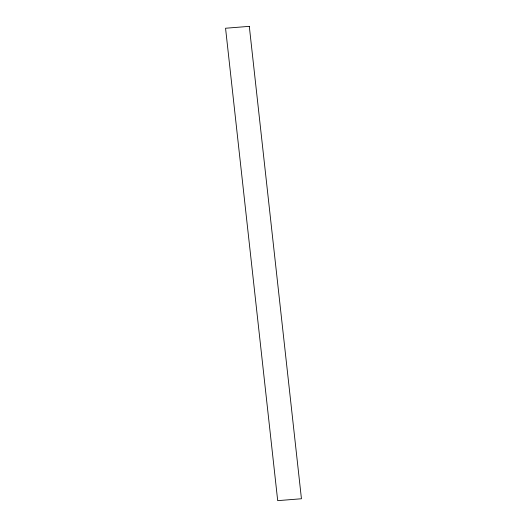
<?xml version="1.0" encoding="UTF-8"?>
<svg xmlns="http://www.w3.org/2000/svg" width="527" height="527" viewBox="0 0 527 527"><rect width="100%" height="100%" fill="white"/><g stroke="black" fill="none" stroke-linecap="round" stroke-linejoin="round"><path stroke-width="0.79" d="M249.304 26.35L225.556 28.241L277.696 500.65L301.444 498.759L249.304 26.35"/></g></svg>
